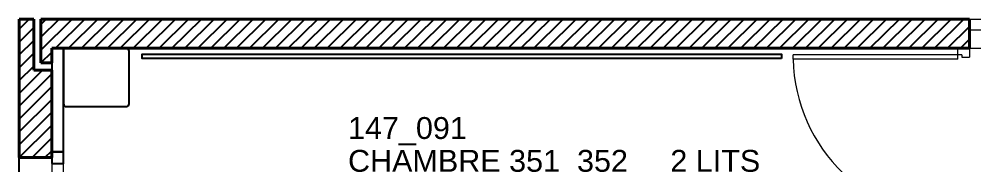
# Model space of a CAD drawing. Header units: metres. Extents: x 143.8 to 210.8, y 45.3 to 115.9.
# Drawn here: x 143.8 to 150.36, y 91.65 to 92.65 of the extents above; entities that cross this region are included whole.
import ezdxf

# ---------------------------------------------------------------- set-up
doc = ezdxf.new("R2010")
doc.units = ezdxf.units.M
doc.header["$LTSCALE"] = 0.6
doc.header["$MEASUREMENT"] = 0
doc.linetypes.add('CONTINU', pattern=[0])
doc.layers.get('0').update_dxf_attribs({"linetype": 'CONTINUOUS'})
for name, color, linetype in [('009 main courant', 181, 'CONTINUOUS'), ('A_EQMP', 142, 'CONTINUOUS'), ('A_Etiqu_Local', 8, 'CONTINUOUS'), ('A_HACH_STRUC', 7, 'CONTINUOUS'), ('A_MUR_CLOIS', 8, 'CONTINU'), ('A_MURS_ALÈG', 7, 'CONTINU')]:
    doc.layers.add(name, color=color, linetype=linetype)
for name, color, linetype, lineweight in [('A_CHASS', 4, 'CONTINU', 0), ('A_MURS_STRU', 7, 'CONTINU', 40), ('A_PORTE', 8, 'CONTINU', 0)]:
    doc.layers.add(name, color=color, linetype=linetype, lineweight=lineweight)
doc.styles.add('Attribut', font='arial.ttf')

# ---------------------------------------------------------------- blocks, each defined once
blk = doc.blocks.new('A_Etiqu_Local')
at = {"style": 'Attribut', "flags": 1}
for tag, p in [('CODE_HOPITAL', (-0.4463, 1.632)), ('CODE_SITE', (-0.4463, 1.407)), ('CODE_BATIMENT', (-0.4463, 1.182)), ('CODE_SECTEUR', (-0.4463, 0.957)), ('CODE_ETAGE', (-0.4463, 0.732)), ('NOM_NORMALISE', (-0.4463, -0.843)), ('SECTEUR_ACTIVITE', (-0.4463, -1.068)), ('SOUS_SECTEUR_ACTIVITE', (-0.4463, -1.293)), ('VOLUME', (-0.4463, -1.518)), ('SERVICE', (-0.4463, -1.743)), ('CODE_UG', (-0.4463, -1.968)), ('CODE_UA', (-0.4463, -2.193)), ('CODE_POLE', (-0.4463, -2.418)), ('OCCUPANT_EXTERNE', (-0.4463, -2.643)), ('DISPONIBILITE', (-0.4463, -2.868)), ('ACCES_HANDICAPES', (-0.4463, -3.093)), ('NATURE_SOL', (-0.4463, -3.318)), ('RISQUE_LABORATOIRE', (-0.4463, -3.543)), ('AMIANTE', (-0.4463, -3.768))]:
    blk.add_attdef(tag, p, '', height=0.15, dxfattribs=at)
at = {"layer": 'A_Etiqu_Local', "style": 'Attribut'}
for tag, p in [('CODE_PIECE', (-0.4463, 0.282)), ('NOM_USAGE', (-0.4463, 0.057)), ('SURFACE', (-0.4463, -0.168))]:
    blk.add_attdef(tag, p, '', height=0.15, dxfattribs=at)

msp = doc.modelspace()

# ---------------------------------------------------------------- hatches: boundary and pattern name
at = {"layer": 'A_HACH_STRUC'}
h = msp.add_hatch(dxfattribs=at)
h.set_pattern_fill('ANSI31', color=8, scale=0.5, angle=359.76959, style=0)
h.set_pattern_definition([(44.7696, (143.799855, 91.696355), (-0.044016, 0.0443715), [])])
h.paths.add_polyline_path([(144.0249, 92.2962), (143.8999, 92.2962), (143.8999, 92.6462), (143.7999, 92.6462), (143.7999, 91.6964), (144.0249, 91.6964)])
h = msp.add_hatch(dxfattribs=at)
h.set_pattern_fill('ANSI31', color=8, scale=0.5, angle=359.76959, style=0)
h.set_pattern_definition([(44.7696, (143.94986, 92.34619), (-0.0440161, 0.04437154), [])])
h.paths.add_polyline_path([(150.3251, 92.6462), (143.9499, 92.6462), (143.9499, 92.3462), (144.0249, 92.3462), (144.0249, 92.4462), (144.1049, 92.4462), (144.5349, 92.4462), (150.3251, 92.4462)])

# ---------------------------------------------------------------- linework, layer by layer
at = {"layer": '009 main courant', "color": 8, "linetype": 'Continuous'}
msp.add_lwpolyline([(149.0349, 92.3762), (144.6449, 92.3762), (144.6449, 92.4062), (149.0349, 92.4062)], close=True, dxfattribs=at)
at = {"layer": 'A_CHASS', "color": 8, "linetype": 'Continuous'}
for p, q in [((150.3251, 92.4462), (152.1199, 92.4462)), ((144.0249, 91.6562), (144.0249, 89.9362)), ((144.1049, 89.9362), (144.1049, 91.6562))]:
    msp.add_line(p, q, dxfattribs=at)
msp.add_lwpolyline([(152.1799, 92.5712), (150.3251, 92.5712), (150.3251, 92.6462), (152.1799, 92.6462)], dxfattribs=at)
at = {"layer": 'A_EQMP', "color": 8, "linetype": 'Continuous'}
msp.add_lwpolyline([(144.1049, 92.4462), (144.1049, 92.0662, 0.414214), (144.1249, 92.0462), (144.5349, 92.0462, 0.414214), (144.5549, 92.0662), (144.5549, 92.4262, 0.414213), (144.5349, 92.4462), (144.1049, 92.4462)], format="xyb", dxfattribs=at)
at = {"layer": 'A_MUR_CLOIS', "color": 8, "linetype": 'Continuous'}
for points in [[(144.0249, 92.4462), (144.0249, 91.7362), (144.1049, 91.7362), (144.1049, 92.4462)], [(144.0249, 91.6562), (144.1049, 91.6562), (144.1049, 91.7362), (144.0249, 91.7362)]]:
    msp.add_lwpolyline(points, close=True, dxfattribs=at)
at = {"layer": 'A_MURS_ALÈG', "color": 8, "ltscale": 200}
msp.add_line((143.7999, 89.8962), (143.7999, 91.6964), dxfattribs=at)
at = {"layer": 'A_MURS_STRU', "color": 8, "linetype": 'Continuous'}
for p, q in [((143.7999, 92.6462), (143.8999, 92.6462)), ((143.7999, 92.6462), (143.7999, 91.6964)), ((143.8999, 92.6462), (143.8999, 92.2962)), ((150.3251, 92.6462), (143.9499, 92.6462)), ((143.9499, 92.3462), (143.9499, 92.6462)), ((150.3251, 92.6462), (150.3251, 92.4462)), ((144.0249, 92.4462), (150.3251, 92.4462)), ((144.0249, 92.4462), (144.0249, 92.3462)), ((144.0249, 92.3462), (143.9499, 92.3462)), ((143.8999, 92.2962), (144.0249, 92.2962)), ((144.0249, 92.2962), (144.0249, 91.6964)), ((143.7999, 91.6964), (144.0249, 91.6964))]:
    msp.add_line(p, q, dxfattribs=at)
at = {"layer": 'A_PORTE', "color": 8, "linetype": 'Continuous'}
for p, q in [((150.3249, 92.4462), (150.2449, 92.4462)), ((150.2449, 92.3723), (150.2449, 92.4462)), ((150.3249, 92.4462), (150.3249, 92.3863)), ((150.2727, 92.4023), (149.1133, 92.4023)), ((149.1133, 92.3723), (149.1133, 92.4023)), ((150.2449, 92.3723), (149.1133, 92.3723)), ((150.2727, 92.4023), (150.2727, 92.3863)), ((150.2727, 92.3863), (150.3249, 92.3863))]:
    msp.add_line(p, q, dxfattribs=at)
msp.add_arc((150.2449, 92.4023), 1.132, 181.51862, 270, dxfattribs=at)

# ---------------------------------------------------------------- block references
at = {"layer": 'A_Etiqu_Local', "color": 8}
ref = msp.add_blockref('A_Etiqu_Local', (146.5044, 91.5423), dxfattribs=at)
ref.add_attrib('CODE_PIECE', '147_091', (146.0581, 91.8243), dxfattribs={"height": 0.15, "style": 'Attribut'})
ref.add_attrib('NOM_USAGE', 'CHAMBRE 351_352 _  2 LITS', (146.0581, 91.5993), dxfattribs={"height": 0.15, "style": 'Attribut'})
ref.add_attrib('SURFACE', '18.88m²', (146.0581, 91.3743), dxfattribs={"height": 0.15, "style": 'Attribut'})

doc.saveas('drawing.dxf')
